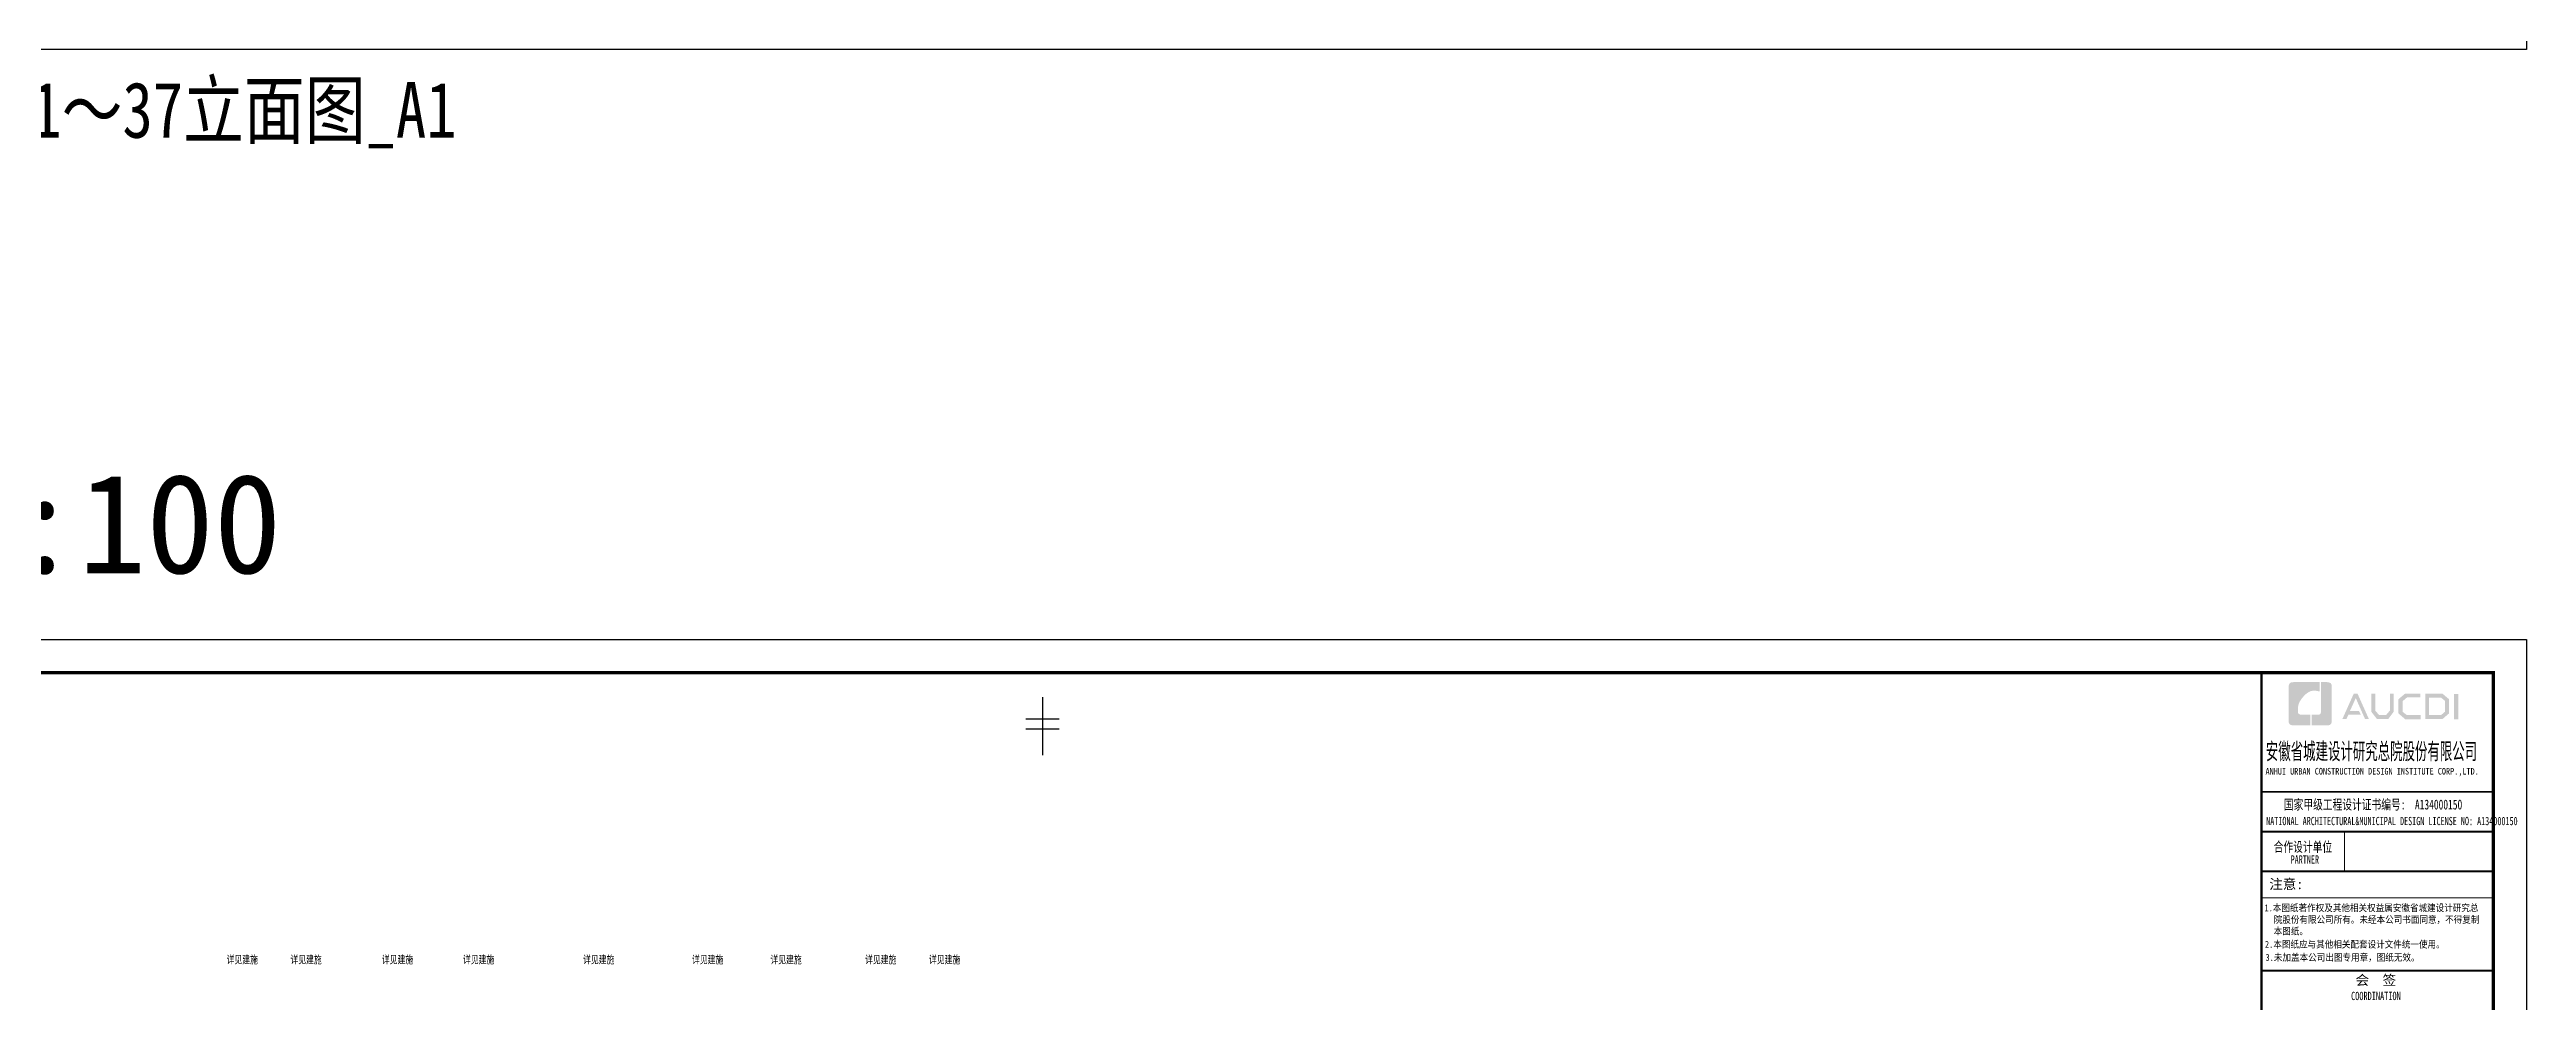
# Model space of a CAD drawing. Extents: x 27938 to 725830, y -209821 to 1628073.
# Drawn here: x 269541 to 344314, y 73262 to 101998 of the extents above; entities that cross this region are included whole.
import ezdxf

# ---------------------------------------------------------------- set-up
doc = ezdxf.new("R2010")
doc.units = 0
doc.header["$LTSCALE"] = 1000
doc.header["$MEASUREMENT"] = 0
for name, color, linetype in [('PUB_TEXT', 4, 'Continuous'), ('图框', 140, 'Continuous'), ('图签文字', 147, 'Continuous'), ('导图字', 7, 'Continuous')]:
    doc.layers.add(name, color=color, linetype=linetype)
doc.layers.add('yichutu', color=7, linetype='Continuous', true_color=0xffffff, plot=False)
doc.styles.add('_TCH_AXIS', font='COMPLEX', dxfattribs={"bigfont": 'GBCBIG'})
doc.styles.add('_TCH_LABEL', font='')
doc.styles.add('HT', font='')
doc.styles.add('建筑图签-1', font='', dxfattribs={"width": 0.7})
doc.styles.add('黑体', font='')
doc.styles.get('_TCH_LABEL').set_extended_font_data('SimHei')
doc.styles.get('HT').set_extended_font_data('SimHei')
doc.styles.get('建筑图签-1').set_extended_font_data('SimHei')
doc.styles.get('黑体').set_extended_font_data('SimHei')

# ---------------------------------------------------------------- blocks, each defined once
blk = doc.blocks.new('院标1')
h = blk.add_hatch(color=150)
h.dxf.hatch_style = 1
h.set_gradient(color1=(33, 113, 253), color2=(33, 113, 253), tint=1, name='INVCURVED')
edge = h.paths.add_edge_path()
edge.add_spline(control_points=[(116373, 648379), (116379, 648379), (116382, 648379), (116391, 648379), (116391, 648379), (116391, 648379), (116616, 648379), (116616, 648379), (116616, 648379), (116616, 648379), (116616, 648054), (116616, 648054), (116616, 648054), (116616, 648054), (116108, 648054), (116108, 648054), (116108, 648054), (116028, 648054), (115963, 648111), (115963, 648199), (115963, 648199), (115963, 648199), (115963, 649215), (115963, 649215), (115963, 649215), (115963, 649295), (116018, 649360), (116108, 649360), (116108, 649360), (116108, 649360), (116897, 649360), (116897, 649360), (116897, 649360), (116897, 649360), (116897, 649080), (116897, 649080), (116897, 649080), (116897, 649080), (116566, 649140), (116356, 648859), (116356, 648859), (116245, 648719), (116240, 648545), (116247, 648466), (116247, 648466), (116254, 648386), (116247, 648466), (116247, 648466), (116247, 648466), (116247, 648466), (116258, 648374), (116373, 648379)], knot_values=[0, 0, 0, 0, 0.071429, 0.071429, 0.071429, 0.107143, 0.142857, 0.142857, 0.142857, 0.178571, 0.214286, 0.214286, 0.214286, 0.25, 0.285714, 0.285714, 0.285714, 0.321429, 0.357143, 0.357143, 0.357143, 0.392857, 0.428571, 0.428571, 0.428571, 0.464286, 0.5, 0.5, 0.5, 0.535714, 0.571429, 0.571429, 0.571429, 0.607143, 0.642857, 0.642857, 0.642857, 0.678571, 0.714286, 0.714286, 0.714286, 0.75, 0.785714, 0.785714, 0.785714, 0.821429, 0.857143, 0.857143, 0.857143, 0.928571, 1, 1, 1, 1], degree=3, periodic=0)
h = blk.add_hatch(color=150)
h.dxf.hatch_style = 1
h.set_gradient(color1=(33, 113, 253), color2=(33, 113, 253), tint=1, name='INVCURVED')
edge = h.paths.add_edge_path()
edge.add_spline(control_points=[(117268, 649215), (117268, 649215), (117268, 648199), (117268, 648199), (117268, 648199), (117268, 648114), (117212, 648054), (117123, 648054), (117123, 648054), (117123, 648054), (116663, 648054), (116663, 648054), (116663, 648054), (116663, 648054), (116663, 648379), (116663, 648379), (116663, 648379), (116663, 648379), (116865, 648379), (116865, 648379), (116865, 648379), (116907, 648379), (116941, 648413), (116941, 648455), (116941, 648455), (116941, 648455), (116941, 649360), (116941, 649360), (116941, 649360), (116941, 649360), (117123, 649360), (117123, 649360), (117123, 649360), (117204, 649360), (117268, 649306), (117268, 649215)], knot_values=[0, 0, 0, 0, 0.1, 0.1, 0.1, 0.15, 0.2, 0.2, 0.2, 0.25, 0.3, 0.3, 0.3, 0.35, 0.4, 0.4, 0.4, 0.45, 0.5, 0.5, 0.5, 0.55, 0.6, 0.6, 0.6, 0.65, 0.7, 0.7, 0.7, 0.75, 0.8, 0.8, 0.8, 0.9, 1, 1, 1, 1], degree=3, periodic=0)
blk = doc.blocks.new('TK')
at = {"layer": '图框'}
h = blk.add_hatch(color=256, dxfattribs=at)
h.paths.add_polyline_path([(547288, 547072), (547414, 547072), (547414, 546302), (547288, 546302)])
h.paths.add_polyline_path([(546536, 546956), (546536, 546430), (546896, 546430), (547020, 546536), (547020, 546855), (546900, 546956)], flags=16)
h.paths.add_polyline_path([(546418, 547074), (546418, 546311), (546940, 546311), (547138, 546482), (547138, 546910), (546943, 547074)])
h.paths.add_polyline_path([(546275, 547077), (546275, 546962), (545868, 546962), (545735, 546851), (545735, 546531), (545868, 546429), (546277, 546429), (546277, 546307), (545813, 546307), (545611, 546481), (545611, 546910), (545809, 547077)])
h.paths.add_polyline_path([(544792, 547075), (544912, 547075), (544912, 546565), (545026, 546433), (545237, 546433), (545351, 546565), (545351, 547075), (545465, 547075), (545465, 546528), (545301, 546311), (544963, 546311), (544792, 546530)])
h.paths.add_polyline_path([(544260, 547074), (544377, 547074), (544719, 546310), (544603, 546310), (544322, 546944), (544147, 546556), (544418, 546556), (544479, 546440), (544098, 546440), (544039, 546308), (543916, 546308)])
for p, q in [((541480, 544114), (548480, 544114)), ((541480, 544114), (548480, 544114)), ((541480, 542914), (548480, 542914))]:
    blk.add_line(p, q, dxfattribs=at)
blk.add_lwpolyline([(465375, 548714), (549475, 548714), (549475, 489314), (465375, 489314)], close=True, dxfattribs=at)
blk.add_lwpolyline([(465375, 548714), (549475, 548714), (549475, 489314), (465375, 489314)], close=True, dxfattribs=at)
at = {"layer": '图框', "const_width": 100}
blk.add_lwpolyline([(548475, 490314), (548475, 547714), (467875, 547714), (467875, 490314)], close=True, dxfattribs=at)
at = {"layer": '图框'}
for points, const_width in [([(541480, 490314), (541480, 547714)], 70), ([(541480, 544114), (548480, 544114)], 60), ([(541480, 542914), (548480, 542914)], 60), ([(541480, 542914), (548480, 542914)], 60), ([(543980, 542914), (543980, 541714)], 35), ([(541480, 541714), (548480, 541714)], 60), ([(541480, 541714), (548480, 541714)], 60), ([(541480, 540913), (548480, 540913)], 35), ([(541488, 538714), (548488, 538714)], 60)]:
    blk.add_lwpolyline(points, dxfattribs=dict(at, const_width=const_width))
blk.add_blockref('院标1', (426331, -101935))
for s, height, style, width, p in [('ANHUI URBAN CONSTRUCTION DESIGN INSTITUTE CORP.,LTD.', 200, '建筑图签-1', 0.91, (541598, 544636)), ('NATIONAL ARCHITECTURAL&MUNICIPAL DESIGN LICENSE NO: A134000150', 250, '建筑图签-1', 0.6, (541617, 543108)), ('PARTNER', 250, '建筑图签-1', 0.6, (542355, 541947)), ('1.本图纸著作权及其他相关权益属安徽省城建设计研究总', 210, 'HT', 0.88, (541566, 540507)), ('本图纸。', 210, 'HT', 0.88, (541845, 539803)), ('院股份有限公司所有。未经本公司书面同意，不得复制', 210, 'HT', 0.88, (541845, 540153)), (' 2.本图纸应与其他相关配套设计文件统一使用。 ', 210, 'HT', 0.88, (541455, 539406)), ('3.未加盖本公司出图专用章，图纸无效。', 210, 'HT', 0.88, (541598, 539011)), ('COORDINATION', 250, '建筑图签-1', 0.7, (544180, 537827))]:
    blk.add_text(s, height=height, dxfattribs=dict(at, style=style, width=width)).set_placement(p)
at = {"layer": '图签文字', "color": 7, "style": '建筑图签-1'}
for s, height, width, p in [('安徽省城建设计研究总院股份有限公司', 500, 0.55, (541608, 545091)), ('国家甲级工程设计证书编号:  A134000150', 300, 0.7, (542152, 543581)), ('合作设计单位', 300, 0.7, (541845, 542304))]:
    blk.add_text(s, height=height, dxfattribs=dict(at, width=width)).set_placement(p)
for s, p in [('注意:', (541711, 541177)), ('会  签', (544315, 538281))]:
    blk.add_text(s, height=300, dxfattribs=at).set_placement(p)
blk = doc.blocks.new('yct-841-594-84100-59399.9999999999-100-1000.0')
at = {"layer": 'yichutu', "color": 7, "true_color": 0xffffff}
blk.add_lwpolyline([(0, 0), (0, 59400), (84100, 59400), (84100, 0)], close=True, dxfattribs=at)
at = {"layer": 'yichutu', "color": 7, "true_color": 0xffffff, "style": '_TCH_LABEL'}
blk.add_text('A1 1:100', height=3000, dxfattribs=at).set_placement((0, 61400))

msp = doc.modelspace()

# ---------------------------------------------------------------- linework, layer by layer
for p, q in [((299516.6, 82451.4), (299516.6, 80700.4)), ((299516.6, 82451.4), (299516.6, 80700.4)), ((299009.2, 81794.8), (300024, 81794.8)), ((299009.2, 81794.8), (300024, 81794.8)), ((299009.2, 81491.5), (300024, 81491.5)), ((299009.2, 81491.5), (300024, 81491.5))]:
    msp.add_line(p, q)

# ---------------------------------------------------------------- block references
msp.add_blockref('TK', (-205160.9, -464523.6))
at = {"layer": 'yichutu'}
for p in [(260214.1, 101998.4), (260214.1, 24790.1)]:
    msp.add_blockref('yct-841-594-84100-59399.9999999999-100-1000.0', p, dxfattribs=at)

# ---------------------------------------------------------------- texts
at = {"layer": 'PUB_TEXT', "style": '_TCH_AXIS'}
for p in [(274885.8, 74384), (276813, 74384), (279573, 74384), (282020.8, 74384), (285647.7, 74384), (288934.5, 74384), (291301.6, 74384), (294160.7, 74384), (296088, 74384)]:
    msp.add_text('详见建施', height=236.31, dxfattribs=at).set_placement(p)
at = {"layer": '导图字', "color": 1, "style": '黑体', "width": 0.8}
msp.add_text('建施_16_1～37立面图_A1', height=1682.363, dxfattribs=at).set_placement((261657.3, 99335))

doc.saveas('drawing.dxf')
